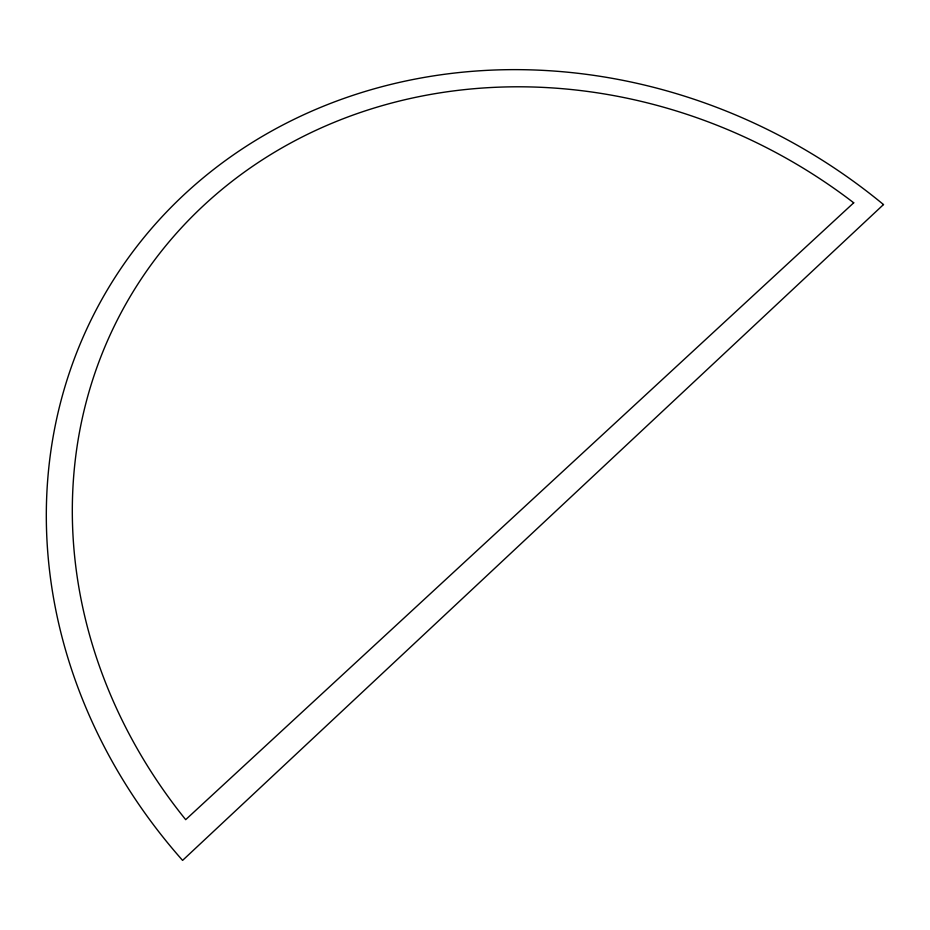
<?xml version="1.0" encoding="UTF-8"?>
<svg xmlns="http://www.w3.org/2000/svg" width="930" height="930" viewBox="0 0 930 930"><rect width="100%" height="100%" fill="white"/><g stroke="black" fill="none" stroke-linecap="round" stroke-linejoin="round"><path stroke-width="1.4" d="M883.5 204.565L182.582 860.39A533.936 478.392 31.6 0 1 183.617 195.102A533.936 478.392 31.6 0 1 883.5 204.565M853.717 202.798L185.686 819.656A508.396 455.13 31.5 0 1 204.786 204.426A508.396 455.13 31.5 0 1 853.717 202.798"/></g></svg>
